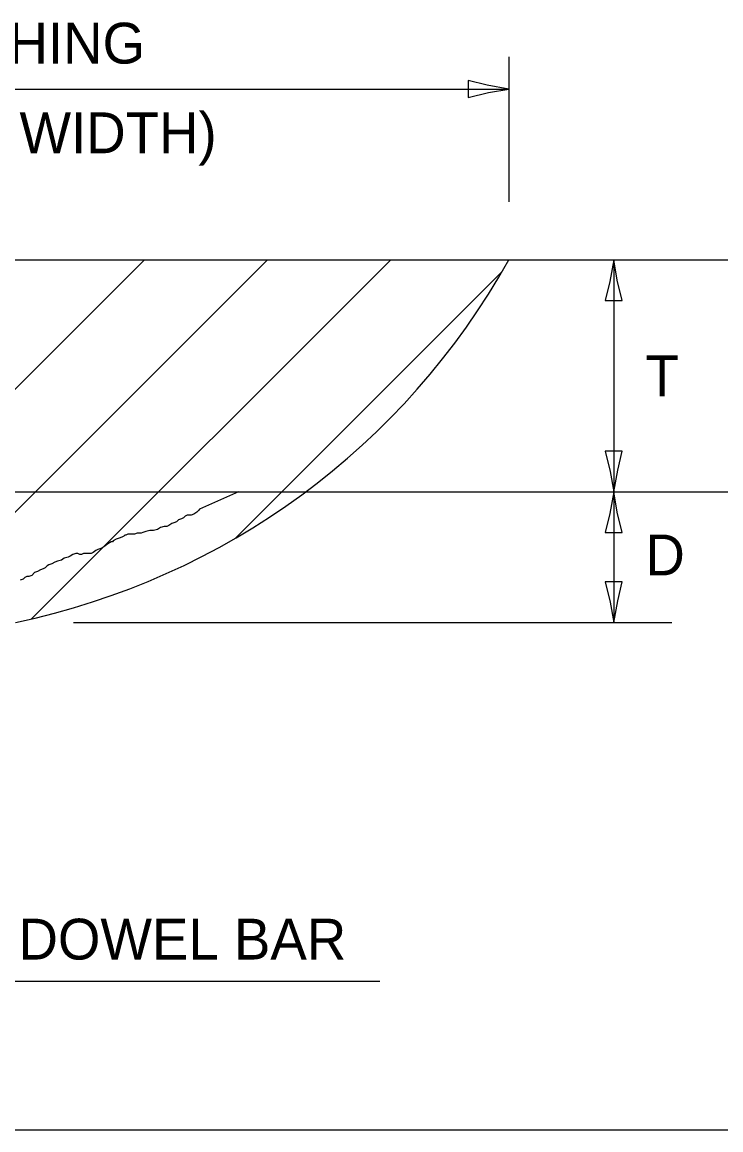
# Model space of a CAD drawing. Extents: x 0 to 2.83, y 0 to 1.83.
# Drawn here: x 0.9524 to 1.1525, y 1.1879 to 1.5053 of the extents above; entities that cross this region are included whole.
import ezdxf

# ---------------------------------------------------------------- set-up
doc = ezdxf.new("R2010")
doc.units = 0
for name, color, linetype in [('RD_Pr_Roadway_Dimensions', 7, 'Continuous'), ('RD_Pr_Roadway_Items', 7, 'Continuous'), ('RD_Pr_Roadway_Notes', 7, 'Continuous')]:
    doc.layers.add(name, color=color, linetype=linetype)

msp = doc.modelspace()

# ---------------------------------------------------------------- linework, layer by layer
at = {"layer": 'RD_Pr_Roadway_Dimensions'}
for p, q in [((1.0917819968347418, 1.4954095168497339), (1.0917819968347418, 1.4538476818497341)), ((0.5930399768347419, 1.4861439984327802), (1.0917819968347418, 1.4861439984327802)), ((1.1218395159070593, 1.437222947849734), (1.1218395159070593, 1.370724011849734)), ((1.1218395159070593, 1.370724011849734), (1.1218395159070593, 1.3333017356147008)), ((0.9670964918347413, 1.3333017356147008), (1.1384642499070596, 1.3333017356147008))]:
    msp.add_line(p, q, dxfattribs=at)
for points in [[(1.080122329234742, 1.4885836888327804), (1.080115628276351, 1.4861439984327802), (1.080115628276351, 1.48370430803278), (1.0859509968347418, 1.4851340692327804), (1.0917819968347418, 1.4861439984327802), (1.0855614860347418, 1.4872752124327804)], [(1.1193998255070594, 1.425563280249734), (1.1218395159070593, 1.4255565792913434), (1.1242792063070592, 1.4255565792913434), (1.1228494451070594, 1.4313919478497341), (1.1218395159070593, 1.437222947849734), (1.1207083019070594, 1.431002437049734)], [(1.1242792063070592, 1.382383679449734), (1.1218395159070593, 1.3823903804081248), (1.1193998255070594, 1.3823903804081248), (1.1208295867070592, 1.3765550118497338), (1.1218395159070593, 1.370724011849734), (1.1229707299070593, 1.3769445226497339)], [(1.1193998255070594, 1.359064344249734), (1.1218395159070593, 1.359057643291343), (1.1242792063070592, 1.359057643291343), (1.1228494451070594, 1.364893011849734), (1.1218395159070593, 1.370724011849734), (1.1207083019070594, 1.364503501049734)], [(1.1242792063070592, 1.3449614032147008), (1.1218395159070593, 1.3449681041730916), (1.1193998255070594, 1.3449681041730916), (1.1208295867070592, 1.3391327356147007), (1.1218395159070593, 1.3333017356147008), (1.1229707299070593, 1.3395222464147007)]]:
    msp.add_lwpolyline(points, close=True, dxfattribs=at)
at = {"layer": 'RD_Pr_Roadway_Items'}
for p, q in [((0.2854823978347416, 1.437222947849734), (1.3993395758347413, 1.437222947849734)), ((0.5930250745967114, 1.43721930211447), (1.091772022097432, 1.4372104442490052)), ((0.8835073292836156, 1.3333017356147008), (0.9873952920505692, 1.437222947849734)), ((0.918768390097457, 1.3333017356147008), (1.0226896023324896, 1.437222947849734)), ((0.9550103102166623, 1.3342992196550982), (1.0579340384112979, 1.437222947849734)), ((1.0133631265570595, 1.3573743504466216), (1.0898867771601721, 1.4339146257827804)), ((0.2854823978347416, 1.370724011849734), (1.3993395758347413, 1.370724011849734)), ((0.8424109868347415, 1.187851937849734), (1.3993395758347413, 1.187851937849734))]:
    msp.add_line(p, q, dxfattribs=at)
msp.add_lwpolyline([(1.0143772353324896, 1.370724011849734), (1.0032054140836155, 1.3657199669147009), (1.0029394183389801, 1.3654207217039724), (1.0023741773836157, 1.3648887302147008), (1.0015429406836158, 1.364340113992383), (1.0007449534516952, 1.364074118249734), (1.0001963372293776, 1.364074118249734), (0.9996310962740131, 1.364074118249734), (0.9990824800516954, 1.3637748730370187), (0.9985504885644102, 1.3632262568147009), (0.9979686228740133, 1.362960261072052), (0.9971540109070596, 1.362694265327416), (0.9966220194197742, 1.3621456491050983), (0.9957741579847413, 1.3618630286274163), (0.9952255417644107, 1.3615970328827804), (0.99442755453249, 1.3610317919274162), (0.9938456888420925, 1.3607657961827804), (0.9930310768751387, 1.3607657961827804), (0.9919504691655364, 1.3604998004401314), (0.9911026077324898, 1.3599511842178134), (0.9900053752878538, 1.3596519390050983), (0.9889081428432185, 1.3596519390050983), (0.9878275351336155, 1.3593859432604625), (0.9869796737005697, 1.3591033227827802), (0.9864476822112981, 1.3588373270401313), (0.9858824412559336, 1.3588373270401313), (0.985333825033616, 1.3588373270401313), (0.9845192130666622, 1.3585713312954955), (0.9837046011016954, 1.3585713312954955), (0.9828567396666624, 1.3585713312954955), (0.9825907439240134, 1.3585713312954955), (0.9820255029666619, 1.3582887108178134), (0.9817595072240135, 1.3582887108178134), (0.9814768867463313, 1.3580227150731776), (0.9809282705240129, 1.3577400945954956), (0.9801302832920922, 1.3574740988508598), (0.9792824218570593, 1.3571748536401314), (0.9784678098920925, 1.3566428621508597), (0.978201814147457, 1.356376866408211), (0.9779025689347417, 1.356376866408211), (0.9773539527144104, 1.3560942459285419), (0.9765393407474566, 1.3555290049731779), (0.9757247287824898, 1.3549803887508598), (0.97489349208249, 1.354448397263575), (0.9740788801155361, 1.354165776785893), (0.9735136391601718, 1.3538997810412572), (0.9726824024601719, 1.3533511648189394), (0.9721504109709003, 1.353051919608211), (0.9710365537932182, 1.353051919608211), (0.9704879375709006, 1.353051919608211), (0.969955946083616, 1.353051919608211), (0.9693907051282515, 1.352785923863575), (0.9688420889059339, 1.352785923863575), (0.9682934726836155, 1.353051919608211), (0.967761481196331, 1.353051919608211), (0.966913619761298, 1.352785923863575), (0.9660990077963313, 1.3522539323762903), (0.9655337668389797, 1.3519713118966215), (0.9644365343963308, 1.3517053161539723), (0.9636385471644101, 1.351123450463575), (0.9625246899847417, 1.3508574547189391), (0.9617100780197749, 1.3505914589762904), (0.9608622165847412, 1.3500428427539726), (0.9600476046197745, 1.3497768470093368), (0.9595156131324899, 1.3494942265316545), (0.9589669969101723, 1.3489289855762905), (0.9584017559528208, 1.3486629898316547), (0.957587143987854, 1.3483969940870189), (0.956739282552821, 1.347848377864701), (0.9559246705878544, 1.3475823821220518), (0.9551100586209005, 1.3467345206870187), (0.9542788219209006, 1.3464685249423831), (0.9537302057005693, 1.3464685249423831), (0.9531649647432185, 1.346202529199734), (0.9526163485209009, 1.345653912977416), (0.9518017365559335, 1.3453712924997339)], dxfattribs=at)
msp.add_arc((0.9075716831591835, 1.5396796484220343), 0.2107835446753413, 281.74049722222225, 330.9131555555556, dxfattribs=at)
at = {"layer": 'RD_Pr_Roadway_Notes'}
msp.add_line((0.9395160581293773, 1.2304943805593367), (1.0548372407788231, 1.2304943805593367), dxfattribs=at)

# ---------------------------------------------------------------- texts
at = {"layer": 'RD_Pr_Roadway_Dimensions'}
for s, p in [('PARTIAL DEPTH REMOVAL & PATCHING', (0.6841601136598363, 1.4934663293400945)), ('(MINIMUM 4 FT. LENGTH x HALF LANE WIDTH)', (0.6612712077948849, 1.4677750453717675)), ('T', (1.1309221622505694, 1.398123479849697)), ('D', (1.1308999959378543, 1.346786301258174))]:
    msp.add_text(s, height=0.011700000000000002, dxfattribs=at).set_placement(p)
at = {"layer": 'RD_Pr_Roadway_Notes'}
msp.add_text('DOWEL BAR', height=0.011700000000000002, dxfattribs=at).set_placement((0.9513140776920929, 1.2366640632421642))

doc.saveas('drawing.dxf')
